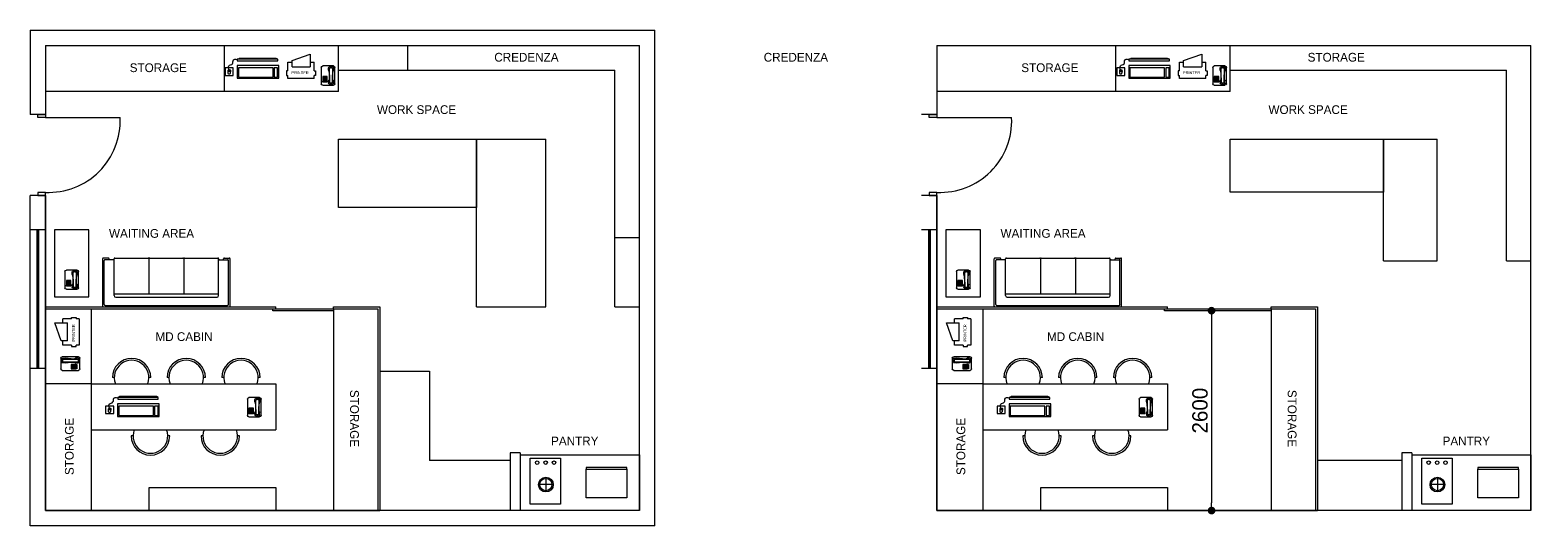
# Model space of a CAD drawing. Header units: millimetres. Extents: x -184691 to 158232, y -112569 to 33289.
# Drawn here: x 56675 to 76206, y -67021 to -60571 of the extents above; entities that cross this region are included whole.
import ezdxf

# ---------------------------------------------------------------- set-up
doc = ezdxf.new("R2010")
doc.units = ezdxf.units.MM
doc.header["$LTSCALE"] = 10
doc.header["$PDMODE"] = 35
doc.header["$PDSIZE"] = 500
for name, color, linetype in [('A--FURNITURE-0', 253, 'Continuous'), ('A--SPACEREF', 3, 'Continuous'), ('ELEC', 4, 'Continuous'), ('EQ', 4, 'Continuous'), ('FUR', 6, 'Continuous')]:
    doc.layers.add(name, color=color, linetype=linetype)
doc.dimstyles.get("Standard").update_dxf_attribs({"dimtxt": 200, "dimasz": 100, "dimexe": 0, "dimexo": 100, "dimgap": 50, "dimtad": 1, "dimdec": 0, "dimzin": 0, "dimdsep": 46, "dimtxsty": 'Standard', "dimblk": 'DOT', "dimcen": 0.09, "dimadec": 0, "dimazin": 0, "dimtfac": 1, "dimtdec": 0, "dimtofl": 0, "dimtmove": 1, "dimatfit": 0, "dimfxl": 0.18, "dimtolj": 1, "dimtzin": 0, "dimarcsym": 0})

# ---------------------------------------------------------------- blocks, each defined once
blk = doc.blocks.new('A$C6B576318')
at = {"layer": 'A--FURNITURE-0'}
for p, q in [((-975, 13), (-975, 736)), ((-888, 749), (-963, 749)), ((-950, 38), (-950, 711)), ((-813, 724), (-938, 724)), ((-875, 724), (-875, 736)), ((-800, 711), (-800, 736)), ((-800, 175), (-800, 711)), ((-788, 749), (-279, 749)), ((-267, 736), (-267, 200)), ((-254, 749), (254, 749)), ((267, 736), (267, 200)), ((279, 749), (788, 749)), ((800, 711), (800, 736)), ((800, 175), (800, 711)), ((813, 724), (938, 724)), ((875, 724), (875, 736)), ((888, 749), (963, 749)), ((950, 38), (950, 711)), ((975, 13), (975, 736)), ((-963, 0), (963, 0)), ((-938, 25), (938, 25)), ((-800, 200), (800, 200)), ((-775, 150), (775, 150))]:
    blk.add_line(p, q, dxfattribs=at)
for centre, radius, start, end in [((-963, 736), 12.5, 90, 180), ((-938, 711), 12.5, 90, 180), ((-888, 736), 12.5, 0, 90), ((-813, 711), 12.5, 0, 90), ((-788, 736), 12.5, 90, 180), ((-279, 736), 12.5, 0, 90), ((-254, 736), 12.5, 90, 180), ((254, 736), 12.5, 0, 90), ((279, 736), 12.5, 90, 180), ((788, 736), 12.5, 0, 90), ((813, 711), 12.5, 90, 180), ((888, 736), 12.5, 90, 180), ((938, 711), 12.5, 0, 90), ((963, 736), 12.5, 0, 90), ((-963, 13), 12.5, 180, 270), ((-938, 38), 12.5, 180, 270), ((-775, 175), 25, 180, 270), ((775, 175), 25, 270, 0), ((938, 38), 12.5, 270, 0), ((963, 13), 12.5, 270, 0)]:
    blk.add_arc(centre, radius, start, end, dxfattribs=at)
blk = doc.blocks.new('A$C59C96D1E')
at = {"linetype": 'Continuous'}
for p, q in [((-2.74, 0), (2.74, 0)), ((-3.49, -9.09), (-3.49, -0.75)), ((-2.75, -0.99), (-2.75, -2.2)), ((-2.75, -8.84), (-2.75, -7.63)), ((-2.26, -1.48), (-2.26, -8.35)), ((-0.79, -0.49), (-2.25, -0.49)), ((-1.76, -0.98), (-1.28, -0.98)), ((-0.78, -8.35), (-0.78, -1.48)), ((-0.29, -2.2), (-0.29, -0.99)), ((-0.29, -7.63), (-0.29, -8.84)), ((3.49, -0.75), (3.49, -9.09)), ((2.74, -9.84), (-2.74, -9.84)), ((-0.79, -9.34), (-2.25, -9.34)), ((-1.76, -8.85), (-1.28, -8.85))]:
    blk.add_line(p, q, dxfattribs=at)
for points in [[(0.45, -5.87), (0.45, -5.37), (0.95, -5.37), (0.95, -5.87)], [(0.45, -6.47), (0.45, -5.97), (0.95, -5.97), (0.95, -6.47)], [(0.45, -7.06), (0.45, -6.56), (0.95, -6.56), (0.95, -7.06)], [(0.45, -7.66), (0.45, -7.16), (0.95, -7.16), (0.95, -7.66)], [(1.05, -5.87), (1.05, -5.37), (1.55, -5.37), (1.55, -5.87)], [(1.05, -6.47), (1.05, -5.97), (1.55, -5.97), (1.55, -6.47)], [(1.05, -7.06), (1.05, -6.56), (1.55, -6.56), (1.55, -7.06)], [(1.05, -7.66), (1.05, -7.16), (1.55, -7.16), (1.55, -7.66)], [(1.64, -5.87), (1.64, -5.37), (2.14, -5.37), (2.14, -5.87)], [(1.64, -6.47), (1.64, -5.97), (2.14, -5.97), (2.14, -6.47)], [(1.64, -7.06), (1.64, -6.56), (2.14, -6.56), (2.14, -7.06)], [(1.64, -7.66), (1.64, -7.16), (2.14, -7.16), (2.14, -7.66)], [(2.24, -5.87), (2.24, -5.37), (2.74, -5.37), (2.74, -5.87)], [(2.24, -6.47), (2.24, -5.97), (2.74, -5.97), (2.74, -6.47)], [(2.24, -7.06), (2.24, -6.56), (2.74, -6.56), (2.74, -7.06)], [(2.24, -7.66), (2.24, -7.16), (2.74, -7.16), (2.74, -7.66)], [(0.45, -8.26), (0.95, -8.26), (0.95, -7.76), (0.45, -7.76)], [(1.05, -8.26), (1.55, -8.26), (1.55, -7.76), (1.05, -7.76)], [(1.64, -8.26), (2.14, -8.26), (2.14, -7.76), (1.64, -7.76)], [(2.24, -8.26), (2.74, -8.26), (2.74, -7.76), (2.24, -7.76)]]:
    blk.add_lwpolyline(points, close=True)
for centre, radius, start, end in [((-2.74, -0.75), 0.75, 90, 180), ((2.74, -0.75), 0.75, 0, 90), ((-2.25, -0.99), 0.5, 90, 180), ((-2.25, -2.2), 0.5, 180, 270), ((-2.25, -7.63), 0.5, 90, 180), ((-1.76, -1.48), 0.5, 90, 180), ((-1.28, -1.48), 0.5, 0, 90), ((-0.79, -0.99), 0.5, 0, 90), ((-0.79, -2.2), 0.5, 270, 0), ((-0.79, -7.63), 0.5, 0, 90), ((-2.74, -9.09), 0.75, 180, 270), ((-2.25, -8.84), 0.5, 180, 270), ((-1.76, -8.35), 0.5, 180, 270), ((-1.28, -8.35), 0.5, 270, 0), ((-0.79, -8.84), 0.5, 270, 0), ((2.74, -9.09), 0.75, 270, 0)]:
    blk.add_arc(centre, radius, start, end, dxfattribs=at)
for centre, start, end in [((-30.22, -7.51), 358.27997, 10.89187), ((27.18, -7.51), 169.10813, 181.72003)]:
    blk.add_arc(centre, 27.97, start, end)
blk = doc.blocks.new('PRINT')
at = {"linetype": 'Continuous'}
for p, q in [((0, 136), (0, 288)), ((0, 288), (72, 288)), ((72, 320), (392, 432)), ((72, 288), (72, 320)), ((72, 208), (72, 288)), ((392, 432), (392, 208)), ((392, 288), (464, 288)), ((464, 136), (464, 288)), ((0, 136), (-24, 136)), ((-24, 136), (-24, 56)), ((-24, 56), (0, 56)), ((0, 0), (0, 56)), ((464, 0), (0, 0)), ((72, 208), (392, 208)), ((464, 136), (488, 136)), ((464, 0), (464, 56)), ((488, 56), (464, 56)), ((488, 136), (488, 56))]:
    blk.add_line(p, q, dxfattribs=at)
blk.add_text('PRINTER', height=50).set_placement((62, 77))
blk = doc.blocks.new('电脑02')
at = {"layer": 'FUR'}
for p, q in [((-356, 497), (-374, 454)), ((-374, -389), (-374, 454)), ((-356, -432), (-356, 497)), ((-356, 497), (-318, 497)), ((-318, 497), (-318, -432)), ((-212, 499), (81, 499)), ((-158, 473), (54, 473)), ((-158, -321), (-158, 473)), ((54, 473), (54, -321)), ((81, 499), (81, -452)), ((54, -321), (-158, -321)), ((-356, -432), (-374, -389)), ((-318, -432), (-356, -432)), ((81, -452), (-212, -452)), ((-158, -347), (54, -347)), ((-158, -426), (-158, -347)), ((54, -426), (-158, -426)), ((54, -347), (54, -426))]:
    blk.add_line(p, q, dxfattribs=at)
at = {"layer": 'FUR', "linetype": 'Continuous'}
blk.add_line((-212, -452), (-212, 499), dxfattribs=at)
at = {"layer": 'FUR'}
blk.add_lwpolyline([(-106, 679, 0.145589), (-157, 701, 0.174009), (-202, 690, 0.23191), (-227, 650, -0.218832), (-252, 606, -0.206677), (-298, 596, 0.250828), (-337, 584, 0.144102), (-352, 557, 0.088452), (-350, 497)], format="xyb", dxfattribs=at)
at = {"layer": 'FUR', "linetype": 'Continuous'}
for points in [[(15, 589), (-155, 589), (-155, 775), (15, 775)], [(-80, 691), (-100, 691), (-100, 699), (-80, 699)], [(-80, 675), (-100, 675), (-100, 684), (-80, 684)], [(-80, 660), (-100, 660), (-100, 668), (-80, 668)]]:
    blk.add_lwpolyline(points, close=True, dxfattribs=at)
blk.add_lwpolyline([(-38, 654), (-86, 645, -0.414214), (-106, 665), (-106, 693, -0.414214), (-86, 713), (-38, 713, -0.414214), (-18, 693), (-18, 674, -0.414214)], format="xyb", close=True, dxfattribs=at)
blk = doc.blocks.new('_Dot')
at = {"color": 0, "linetype": 'ByBlock', "lineweight": -2}
blk.add_line((-0.5, 0), (-1, 0), dxfattribs=at)
at = {"color": 0, "linetype": 'ByBlock', "const_width": 0.5}
blk.add_lwpolyline([(-0.25, 0, 1), (0.25, 0, 1)], format="xyb", close=True, dxfattribs=at)
blk = doc.blocks.new('*D555')
at = {"color": 0, "lineweight": -2}
for p, q in [((72726, -64221), (72050, -64221)), ((72050, -64321), (72050, -66721)), ((72241, -66821), (72050, -66821))]:
    blk.add_line(p, q, dxfattribs=at)
at = {"layer": 'Defpoints', "color": 0}
for p in [(72826, -64221), (72050, -66821), (72341, -66821)]:
    blk.add_point(p, dxfattribs=at)
at = {"color": 0, "lineweight": -2, "xscale": 100, "yscale": 100, "zscale": 100}
for p, rotation in [((72050, -64221), 90), ((72050, -66821), 270)]:
    blk.add_blockref('_Dot', p, dxfattribs=dict(at, rotation=rotation))
at = {"color": 0, "insert": (71900, -65521), "char_height": 200, "attachment_point": 5, "rotation": 90}
blk.add_mtext('\\A1;2600', dxfattribs=at)

msp = doc.modelspace()

# ---------------------------------------------------------------- linework, layer by layer
for p, q in [((56675.3, -60571.1), (64805.3, -60571.1)), ((56675.3, -60571.1), (56675.3, -61671.1)), ((64805.3, -67021.1), (64805.3, -60571.1)), ((56875.3, -60771.1), (56875.3, -61671.1)), ((56875.3, -60771.1), (64605.3, -60771.1)), ((59205.3, -61371.1), (59205.3, -60771.1)), ((60690, -61371.1), (60690, -60771.1)), ((61590, -61091.1), (61590, -60771.1)), ((64605.3, -66821.1), (64605.3, -60771.1)), ((68476.3, -60771.1), (68476.3, -61671.1)), ((68476.3, -60771.1), (76206.3, -60771.1)), ((70806.3, -61371.1), (70806.3, -60771.1)), ((72290.9, -61371.1), (72290.9, -60771.1)), ((76206.3, -66821.1), (76206.3, -60771.1)), ((60690, -61091.1), (64285.3, -61091.1)), ((64285.3, -64171.1), (64285.3, -61091.1)), ((72290.9, -61091.1), (75886.3, -61091.1)), ((75886.3, -63571.1), (75886.3, -61091.1)), ((60690, -61371.1), (56875.3, -61371.1)), ((72290.9, -61371.1), (68476.3, -61371.1)), ((56875.3, -61671.1), (56675.3, -61671.1)), ((56875.3, -61709.8), (57847.9, -61709.8)), ((68476.3, -61671.1), (68276.3, -61671.1)), ((68476.3, -61709.8), (69448.8, -61709.8)), ((60690, -61991.1), (63385.3, -61991.1)), ((62485.3, -64171.1), (62485.3, -61991.1)), ((63385.3, -64171.1), (63385.3, -61991.1)), ((72290.9, -61991.1), (74986.3, -61991.1)), ((74286.3, -63571.1), (74286.3, -61991.1)), ((74986.3, -63571.1), (74986.3, -61991.1)), ((56875.3, -62721.1), (56675.3, -62721.1)), ((56675.3, -67021.1), (56675.3, -62721.1)), ((56875.3, -62721.1), (56875.3, -66821.1)), ((68476.3, -62721.1), (68276.3, -62721.1)), ((68476.3, -62721.1), (68476.3, -66821.1)), ((56875.3, -63171.1), (56675.3, -63171.1)), ((56765.3, -63171.1), (56765.3, -64971.1)), ((56775.3, -63171.1), (56775.3, -64971.1)), ((56785.3, -63171.1), (56785.3, -64971.1)), ((64285.3, -63271.1), (64605.3, -63271.1)), ((68476.3, -63171.1), (68276.3, -63171.1)), ((68366.3, -63171.1), (68366.3, -64971.1)), ((68376.3, -63171.1), (68376.3, -64971.1)), ((68386.3, -63171.1), (68386.3, -64971.1)), ((74286.3, -63571.1), (74986.3, -63571.1)), ((75886.3, -63571.1), (76206.3, -63571.1)), ((56875.3, -64171.1), (59875.3, -64171.1)), ((56875.3, -64196.1), (59875.3, -64196.1)), ((57475.3, -66821.1), (57475.3, -64196.1)), ((59875.3, -64196.1), (59875.3, -64171.1)), ((60625.3, -64171.1), (61225.3, -64171.1)), ((60625.3, -64196.1), (60625.3, -64171.1)), ((60625.3, -64196.1), (60625.3, -66821.1)), ((60625.3, -64196.1), (61200.3, -64196.1)), ((61200.3, -64196.1), (61200.3, -66821.1)), ((61225.3, -64171.1), (61225.3, -66821.1)), ((62485.3, -64171.1), (63385.3, -64171.1)), ((64285.3, -64171.1), (64605.3, -64171.1)), ((68476.3, -64171.1), (71476.3, -64171.1)), ((68476.3, -64196.1), (71476.3, -64196.1)), ((69076.3, -66821.1), (69076.3, -64196.1)), ((71476.3, -64196.1), (71476.3, -64171.1)), ((72826.3, -64171.1), (73426.3, -64171.1)), ((72826.3, -64196.1), (72826.3, -64171.1)), ((72826.3, -64196.1), (72826.3, -66821.1)), ((72826.3, -64196.1), (73401.3, -64196.1)), ((73401.3, -64196.1), (73401.3, -66821.1)), ((73426.3, -64171.1), (73426.3, -66821.1)), ((56875.3, -64971.1), (56675.3, -64971.1)), ((56875.3, -66821.1), (56875.3, -64971.1)), ((61225.3, -65008), (61875.3, -65008)), ((61875.3, -65008), (61875.3, -66171.1)), ((64605.3, -66821.1), (64605.3, -64971.1)), ((68476.3, -64971.1), (68276.3, -64971.1)), ((68476.3, -66821.1), (68476.3, -64971.1)), ((76206.3, -66821.1), (76206.3, -64971.1)), ((57475.3, -65171.1), (56875.3, -65171.1)), ((57475.3, -65171.1), (59875.3, -65171.1)), ((59875.3, -65171.1), (59875.3, -65771.1)), ((69076.3, -65171.1), (68476.3, -65171.1)), ((69076.3, -65171.1), (71476.3, -65171.1)), ((71476.3, -65171.1), (71476.3, -65771.1)), ((57475.3, -65771.1), (59875.3, -65771.1)), ((69076.3, -65771.1), (71476.3, -65771.1)), ((62925.3, -66171.1), (61875.3, -66171.1)), ((63055.3, -66071.1), (62925.3, -66071.1)), ((63055.3, -66071.1), (63055.3, -66821.1)), ((63055.3, -66096.1), (64605.3, -66096.1)), ((64605.3, -66096.1), (64605.3, -66821.1)), ((74526.3, -66171.1), (73426.3, -66171.1)), ((74656.3, -66071.1), (74526.3, -66071.1)), ((74656.3, -66071.1), (74656.3, -66821.1)), ((74656.3, -66096.1), (76206.3, -66096.1)), ((76206.3, -66096.1), (76206.3, -66821.1)), ((58225.3, -66521.1), (59875.3, -66521.1)), ((58225.3, -66821.1), (58225.3, -66521.1)), ((59875.3, -66521.1), (59875.3, -66821.1)), ((69826.3, -66521.1), (71476.3, -66521.1)), ((69826.3, -66821.1), (69826.3, -66521.1)), ((71476.3, -66521.1), (71476.3, -66821.1)), ((62925.3, -66821.1), (56875.3, -66821.1)), ((56875.3, -66821.1), (61225.3, -66821.1)), ((64605.3, -66821.1), (56875.3, -66821.1)), ((74526.3, -66821.1), (68476.3, -66821.1)), ((68476.3, -66821.1), (73426.3, -66821.1)), ((76206.3, -66821.1), (68476.3, -66821.1)), ((64805.3, -67021.1), (56675.3, -67021.1))]:
    msp.add_line(p, q)
at = {"color": 4}
for p, q in [((63388, -66386.5), (63388, -66579)), ((74988.9, -66386.5), (74988.9, -66579)), ((63484.2, -66482.7), (63291.7, -66482.7)), ((75085.2, -66482.7), (74892.6, -66482.7))]:
    msp.add_line(p, q, dxfattribs=at)
for points in [[(56775.3, -61671.1), (56875.3, -61671.1), (56875.3, -61709.8), (56775.3, -61709.8)], [(68376.3, -61671.1), (68476.3, -61671.1), (68476.3, -61709.8), (68376.3, -61709.8)], [(60690, -61991.1), (62485.3, -61991.1), (62485.3, -62881.1), (60690, -62881.1)], [(72290.9, -61991.1), (74286.3, -61991.1), (74286.3, -62681.1), (72290.9, -62681.1)], [(56775.3, -62721.1), (56875.3, -62721.1), (56875.3, -62682.3), (56775.3, -62682.3)], [(68376.3, -62721.1), (68476.3, -62721.1), (68476.3, -62682.3), (68376.3, -62682.3)], [(59836.9, -64196.1), (60625.3, -64196.1), (60625.3, -64221.1), (59836.9, -64221.1)], [(71437.9, -64196.1), (72826.3, -64196.1), (72826.3, -64221.1), (71437.9, -64221.1)]]:
    msp.add_lwpolyline(points, close=True)
for points in [[(62925.3, -66071.1), (62925.3, -66821.1), (56875.3, -66821.1), (56875.3, -62721.1)], [(74526.3, -66071.1), (74526.3, -66821.1), (68476.3, -66821.1), (68476.3, -62721.1)]]:
    msp.add_lwpolyline(points)
for points in [[(63578.7, -66137.2), (63578.7, -66737.2), (63183.8, -66737.2), (63183.8, -66137.2)], [(75179.7, -66137.2), (75179.7, -66737.2), (74784.7, -66737.2), (74784.7, -66137.2)]]:
    msp.add_lwpolyline(points, close=True, dxfattribs=at)
for centre, radius in [((63274.2, -66197.3), 22.8), ((63385.5, -66197.3), 22.8), ((63492.5, -66197.3), 22.8), ((74875.2, -66197.3), 22.8), ((74986.5, -66197.3), 22.8), ((75093.4, -66197.3), 22.8), ((63388, -66482.7), 96.3), ((63388, -66482.7), 79.5), ((74988.9, -66482.7), 96.3), ((74988.9, -66482.7), 79.5)]:
    msp.add_circle(centre, radius, dxfattribs=at)
for centre in [(56915.6, -61750.1), (68516.5, -61750.1)]:
    msp.add_arc(centre, 933.1, 267.52858, 2.47142)
at = {"layer": 'A--FURNITURE-0'}
for points in [[(57442.5, -63169.9), (56992.5, -63169.9), (56992.5, -64041.8), (57442.5, -64041.8)], [(69043.4, -63169.9), (68593.4, -63169.9), (68593.4, -64041.8), (69043.4, -64041.8)]]:
    msp.add_lwpolyline(points, close=True, dxfattribs=at)
at = {"layer": 'A--SPACEREF'}
for p, q in [((57772.1, -65091.8), (57747.1, -65091.8)), ((58247.1, -65091.8), (58222.1, -65091.8)), ((58483.1, -65091.8), (58458.1, -65091.8)), ((58958.1, -65091.8), (58933.1, -65091.8)), ((59195.9, -65091.8), (59170.9, -65091.8)), ((59670.9, -65091.8), (59645.9, -65091.8)), ((69373.1, -65091.8), (69348.1, -65091.8)), ((69848.1, -65091.8), (69823.1, -65091.8)), ((70084.1, -65091.8), (70059.1, -65091.8)), ((70559.1, -65091.8), (70534.1, -65091.8)), ((70796.9, -65091.8), (70771.9, -65091.8)), ((71271.9, -65091.8), (71246.9, -65091.8)), ((58017.7, -65850.4), (57992.7, -65850.4)), ((58492.7, -65850.4), (58467.7, -65850.4)), ((58925.4, -65850.4), (58900.4, -65850.4)), ((59400.4, -65850.4), (59375.4, -65850.4)), ((69618.7, -65850.4), (69593.7, -65850.4)), ((70093.7, -65850.4), (70068.7, -65850.4)), ((70526.3, -65850.4), (70501.3, -65850.4)), ((71001.3, -65850.4), (70976.3, -65850.4))]:
    msp.add_line(p, q, dxfattribs=at)
for centre, radius, start, end in [((57997.1, -65091.8), 250, 0, 180), ((58708.1, -65091.8), 250, 0, 180), ((59420.9, -65091.8), 250, 0, 180), ((69598.1, -65091.8), 250, 0, 180), ((70309.1, -65091.8), 250, 0, 180), ((71021.9, -65091.8), 250, 0, 180), ((57997.1, -65091.8), 225, 339.35282, 200.64718), ((58708.1, -65091.8), 225, 339.35282, 200.64718), ((59420.9, -65091.8), 225, 339.35282, 200.64718), ((69598.1, -65091.8), 225, 339.35282, 200.64718), ((70309.1, -65091.8), 225, 339.35282, 200.64718), ((71021.9, -65091.8), 225, 339.35282, 200.64718), ((58242.7, -65850.4), 225, 159.35282, 20.64718), ((59150.4, -65850.4), 225, 159.35282, 20.64718), ((69843.7, -65850.4), 225, 159.35282, 20.64718), ((70751.3, -65850.4), 225, 159.35282, 20.64718), ((58242.7, -65850.4), 250, 180, 0), ((59150.4, -65850.4), 250, 180, 0), ((69843.7, -65850.4), 250, 180, 0), ((70751.3, -65850.4), 250, 180, 0)]:
    msp.add_arc(centre, radius, start, end, dxfattribs=at)
at = {"layer": 'EQ', "color": 4}
for points in [[(64441, -66282.9), (64441, -66262.3), (63911.6, -66262.3), (63911.6, -66282.9)], [(64441, -66282.9), (64441, -66654.2), (63911.6, -66654.2), (63911.6, -66282.9)], [(76041.9, -66282.9), (76041.9, -66262.3), (75512.6, -66262.3), (75512.6, -66282.9)], [(76041.9, -66282.9), (76041.9, -66654.2), (75512.6, -66654.2), (75512.6, -66282.9)]]:
    msp.add_lwpolyline(points, close=True, dxfattribs=at)

# ---------------------------------------------------------------- block references
at = {"layer": 'A--FURNITURE-0', "xscale": -25.41683611206827, "yscale": 25.41683611206827, "zscale": 25.4168361120719}
for p in [(60553.9, -61038.7), (72154.8, -61038.7), (57218.1, -63692.7), (68819.1, -63692.7), (59593.6, -65351.7), (71194.6, -65351.7)]:
    msp.add_blockref('A$C59C96D1E', p, dxfattribs=at)
at = {"layer": 'A--FURNITURE-0', "extrusion": (0, 0, -1), "xscale": -0.8500000000058208, "yscale": 0.8499999999985448, "zscale": -0.85}
for p in [(-58449.7, -64173.1), (-70050.6, -64173.1)]:
    msp.add_blockref('A$C6B576318', p, dxfattribs=at)
at = {"layer": 'A--FURNITURE-0', "xscale": -25.41683611206827, "yscale": 25.41683611206827, "zscale": 25.4168361120719, "rotation": 90}
for p in [(57075.2, -64908.8), (68676.2, -64908.8)]:
    msp.add_blockref('A$C59C96D1E', p, dxfattribs=at)
at = {"layer": 'ELEC', "color": 0, "xscale": -0.5683953694388038, "yscale": 0.5683953694388038, "zscale": 0.5683953692397723, "rotation": 90}
for p in [(59655.1, -61151.9), (71256.1, -61151.9), (58098.8, -65551.9), (69699.8, -65551.9)]:
    msp.add_blockref('电脑02', p, dxfattribs=at)
at = {"layer": 'EQ', "color": 0, "xscale": 0.7369682280113921, "yscale": 0.7369682280113921, "zscale": 0.736968228138353}
for p in [(60031.8, -61201.7), (71632.7, -61201.7)]:
    msp.add_blockref('PRINT', p, dxfattribs=at)
at = {"layer": 'EQ', "color": 0, "xscale": 0.7369682280113921, "yscale": 0.7369682280113921, "zscale": 0.736968228138353, "rotation": 90}
for p in [(57316.4, -64667.8), (68917.3, -64667.8)]:
    msp.add_blockref('PRINT', p, dxfattribs=at)

# ---------------------------------------------------------------- texts
at = {"layer": 'A--SPACEREF'}
for s, height, p in [('CREDENZA', 113.76, (62716.6, -60981.9)), ('CREDENZA', 113.76, (66222.6, -60981.9)), ('STORAGE', 113.76, (73300.4, -60981.9)), ('STORAGE', 113.76, (57972.7, -61118.2)), ('STORAGE', 113.76, (69573.7, -61118.2)), ('WORK SPACE', 113.76, (61189.6, -61663.3)), ('WORK SPACE', 113.76, (72790.5, -61663.3)), ('WAITING AREA', 113.758, (57702.7, -63272.9)), ('WAITING AREA', 113.758, (69303.7, -63272.9)), ('MD CABIN', 113.76, (58307.6, -64615.7)), ('MD CABIN', 113.76, (69908.6, -64615.7)), ('PANTRY', 113.76, (63455.4, -65972.9)), ('PANTRY', 113.76, (75056.3, -65972.9))]:
    msp.add_text(s, height=height, dxfattribs=at).set_placement(p)
for rotation, p in [(270, (60840.3, -65251.1)), (270, (73041.3, -65251.1)), (90, (57243.7, -66359.2)), (90, (68844.7, -66359.2))]:
    msp.add_text('STORAGE', height=113.76, rotation=rotation, dxfattribs=at).set_placement(p)

# ---------------------------------------------------------------- dimensions: what is measured, and where the dimension line sits
dim = msp.add_linear_dim(base=(72050.1, -66821.1), p1=(72826.3, -64221.1), p2=(72341.3, -66821.1), angle=90, dimstyle='Standard')
dim.commit()
dim.dimension.update_dxf_attribs({"geometry": '*D555', "text_midpoint": (71900.1, -65521.1)})

doc.saveas('drawing.dxf')
